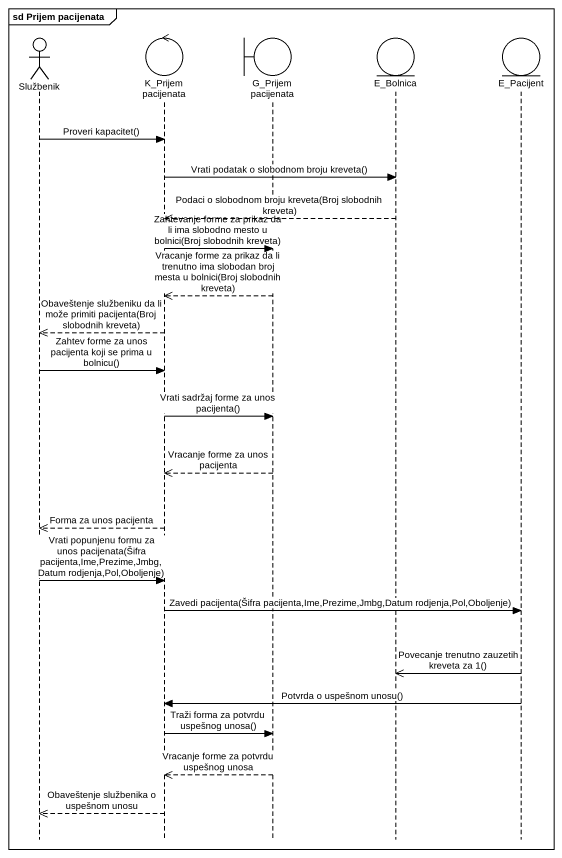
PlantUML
@startuml
mainframe sd Prijem pacijenata
hide footbox
actor Službenik
control "K_Prijem pacijenata" as K_Prijem_pacijenata
boundary "G_Prijem pacijenata" as G_Prijem_pacijenata
entity E_Bolnica
entity E_Pacijent

Službenik -> K_Prijem_pacijenata : Proveri kapacitet()
K_Prijem_pacijenata -> E_Bolnica : Vrati podatak o slobodnom broju kreveta()
E_Bolnica -->> K_Prijem_pacijenata : Podaci o slobodnom broju kreveta(Broj slobodnih kreveta)
K_Prijem_pacijenata -> G_Prijem_pacijenata : Zahtevanje forme za prikaz da li ima slobodno mesto u bolnici(Broj slobodnih kreveta)
G_Prijem_pacijenata -->> K_Prijem_pacijenata : Vracanje forme za prikaz da li trenutno ima slobodan broj mesta u bolnici(Broj slobodnih kreveta)
K_Prijem_pacijenata -->> Službenik : Obaveštenje službeniku da li može primiti pacijenta(Broj slobodnih kreveta)
Službenik -> K_Prijem_pacijenata : Zahtev forme za unos pacijenta koji se prima u bolnicu()
K_Prijem_pacijenata -> G_Prijem_pacijenata : Vrati sadržaj forme za unos pacijenta()
G_Prijem_pacijenata -->> K_Prijem_pacijenata : Vracanje forme za unos pacijenta
K_Prijem_pacijenata -->> Službenik : Forma za unos pacijenta
Službenik -> K_Prijem_pacijenata : Vrati popunjenu formu za unos pacijenata(Šifra pacijenta,Ime,Prezime,Jmbg,Datum rodjenja,Pol,Oboljenje)
K_Prijem_pacijenata -> E_Pacijent : Zavedi pacijenta(Šifra pacijenta,Ime,Prezime,Jmbg,Datum rodjenja,Pol,Oboljenje)
E_Pacijent ->> E_Bolnica : Povecanje trenutno zauzetih kreveta za 1()
E_Pacijent -> K_Prijem_pacijenata : Potvrda o uspešnom unosu()
K_Prijem_pacijenata -> G_Prijem_pacijenata : Traži forma za potvrdu uspešnog unosa()
G_Prijem_pacijenata -->> K_Prijem_pacijenata : Vracanje forme za potvrdu uspešnog unosa
K_Prijem_pacijenata -->> Službenik : Obaveštenje službenika o uspešnom unosu
@enduml
